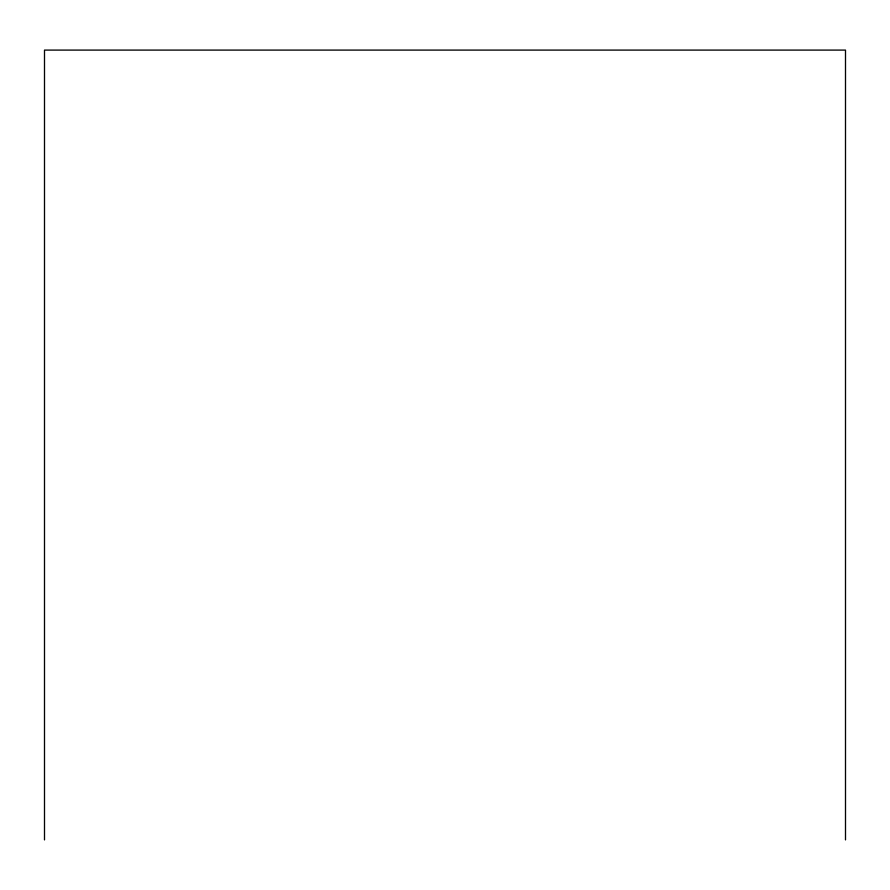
<?xml version="1.0" encoding="UTF-8"?>
<svg xmlns="http://www.w3.org/2000/svg" width="890" height="890" viewBox="0 0 890 890"><rect width="100%" height="100%" fill="white"/><g stroke="black" fill="none" stroke-linecap="round" stroke-linejoin="round"><path stroke-width="1.33" d="M845.5 839.904L845.5 50.096L44.5 50.096L44.5 839.904"/></g></svg>
